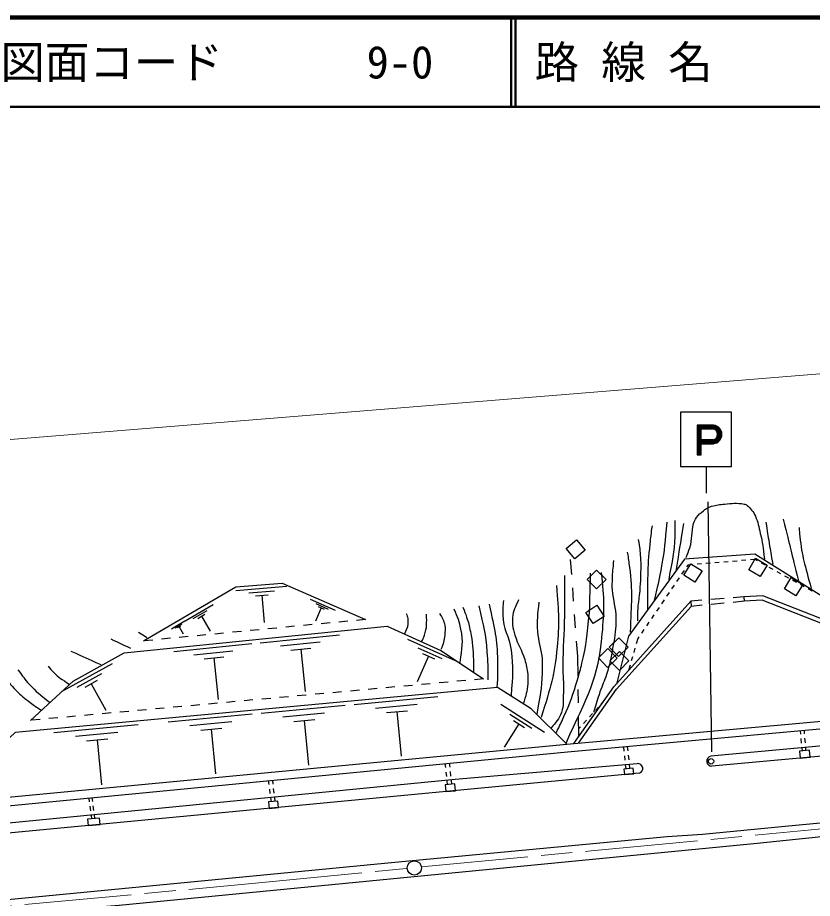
# Model space of a CAD drawing. Units: millimetres, scale not verified. Extents: x 40000 to 680000, y 20000 to 380000.
# Drawn here: x 122328 to 211574, y 281106 to 380000 of the extents above; entities that cross this region are included whole.
import ezdxf
from ezdxf.enums import TextEntityAlignment as Align

# ---------------------------------------------------------------- set-up
doc = ezdxf.new("R2010")
doc.units = ezdxf.units.MM
doc.header["$LTSCALE"] = 1000
doc.linetypes.add('CHAIN', pattern=[18.5, 12, -1.5, 3.5, -1.5])
for name, color, linetype, lineweight in [('M-BGD', 7, 'Continuous', 25), ('M-BMK', 2, 'CHAIN', 13), ('M-BMK-ROW', 30, 'Continuous', 25), ('M-BMK-SRVR', 3, 'Continuous', 25), ('M-STR-HTXT', 7, 'Continuous', 13), ('M-STR-STRC', 7, 'Continuous', 25), ('M-STR-STRD', 7, 'Continuous', 25), ('M-TTL', 2, 'Continuous', 140), ('M-TTL-LINE', 7, 'Continuous', 50)]:
    doc.layers.add(name, color=color, linetype=linetype, lineweight=lineweight)
doc.layers.add('M-TTL-TXT', color=7, linetype='Continuous')
doc.styles.add('ＭＳ ゴシック', font='')
doc.styles.get('ＭＳ ゴシック').set_extended_font_data('MS Gothic')

msp = doc.modelspace()

# ---------------------------------------------------------------- hatches: boundary and pattern name
at = {"layer": 'M-STR-STRC'}
h = msp.add_hatch(dxfattribs=at)
h.set_pattern_fill('USER', color=256, style=0, pattern_type=2)
h.set_pattern_definition([(45, (198635, 334256), (-70.7107, 70.7107), []), (135, (198635, 334256), (-70.7107, -70.7107), [])])
h.paths.add_polyline_path([(200473, 334256), (198635, 334256), (198635, 330914), (199077, 330914), (199077, 332162), (200473, 332162, 0.89802)])
h.paths.add_polyline_path([(200419, 332603, 0.84591), (200419, 333823), (199077, 333823), (199077, 332603)], flags=16)

# ---------------------------------------------------------------- linework, layer by layer
at = {"layer": 'M-BGD'}
for p, q in [((184547, 317471), (184423, 319161)), ((197590, 318535), (197449, 318328)), ((198130, 318579), (197590, 318535)), ((199126, 318661), (198628, 318620)), ((200123, 318742), (199624, 318701)), ((201119, 318824), (200621, 318783)), ((202116, 318906), (201618, 318865)), ((203113, 318988), (202614, 318947)), ((204109, 319069), (203611, 319028)), ((205147, 319155), (204608, 319110)), ((205419, 319004), (205147, 319155)), ((206293, 318518), (205856, 318761)), ((197167, 317915), (196885, 317501)), ((207167, 318033), (206730, 318275)), ((208042, 317547), (207605, 317790)), ((196604, 317088), (196322, 316675)), ((208916, 317062), (208479, 317304)), ((209790, 316576), (209353, 316819)), ((146826, 315673), (152556, 316151)), ((148290, 315410), (151156, 315649)), ((184767, 314479), (184657, 315975)), ((196040, 316262), (195758, 315849)), ((210664, 316091), (210227, 316333)), ((211539, 315605), (211101, 315848)), ((149039, 315088), (150471, 315207)), ((149755, 315148), (150010, 312091)), ((155191, 314690), (157970, 313478)), ((194913, 314610), (194632, 314197)), ((195477, 315436), (195195, 315023)), ((199171, 314588), (197940, 314491)), ((197940, 314491), (197952, 313897)), ((201664, 314783), (200168, 314666)), ((203893, 314958), (202661, 314861)), ((203893, 314958), (203920, 314461)), ((141140, 312280), (144286, 314118)), ((156419, 313713), (155773, 312231)), ((155805, 314202), (157195, 313596)), ((156072, 313865), (156767, 313562)), ((194350, 313784), (194068, 313371)), ((199194, 314014), (197952, 313897)), ((201683, 314249), (200190, 314108)), ((203920, 314461), (202678, 314343)), ((142049, 312530), (143622, 313449)), ((142565, 312550), (143351, 313009)), ((142958, 312780), (143938, 311102)), ((184986, 311487), (184877, 312983)), ((193786, 312958), (193505, 312545)), ((139592, 311375), (141097, 312255)), ((140027, 311495), (140780, 311935)), ((140274, 311505), (140650, 311724)), ((140462, 311614), (140931, 310812)), ((153427, 311654), (152432, 311557)), ((155418, 311846), (154423, 311750)), ((157409, 312038), (156413, 311942)), ((159399, 312230), (158404, 312134)), ((161390, 312423), (160395, 312326)), ((193223, 312131), (192941, 311718)), ((143474, 310692), (142478, 310596)), ((145464, 310885), (144469, 310789)), ((147455, 311077), (146460, 310981)), ((149446, 311269), (148450, 311173)), ((149563, 309814), (158477, 310715)), ((151437, 311461), (150441, 311365)), ((192659, 311305), (192378, 310892)), ((137501, 310116), (136506, 310020)), ((139492, 310308), (138497, 310212)), ((139864, 308832), (148638, 309720)), ((141483, 310500), (140487, 310404)), ((151852, 309445), (156308, 309896)), ((166092, 310203), (171464, 307802)), ((185220, 308301), (185096, 309991)), ((191955, 310272), (191788, 309687)), ((192096, 310479), (191955, 310272)), ((142117, 308469), (146504, 308913)), ((153026, 308963), (155254, 309189)), ((154140, 309076), (154621, 304322)), ((167275, 309244), (169961, 308044)), ((167786, 308586), (169129, 307986)), ((191651, 309206), (191513, 308725)), ((143273, 307995), (145466, 308217)), ((144370, 308106), (144843, 303427)), ((168458, 308286), (167178, 305421)), ((185255, 306063), (185220, 308301)), ((191376, 308244), (191239, 307763)), ((127411, 304406), (132974, 307490)), ((191102, 307283), (190935, 306697)), ((129007, 304806), (131789, 306348)), ((129908, 304821), (131299, 305591)), ((174644, 305754), (173649, 305663)), ((130604, 305206), (132248, 302239)), ((162694, 304660), (161699, 304569)), ((164686, 304842), (163690, 304751)), ((166678, 305025), (165682, 304934)), ((168669, 305207), (167674, 305116)), ((170661, 305390), (169665, 305298)), ((172653, 305572), (171657, 305481)), ((152736, 303748), (151740, 303657)), ((154728, 303930), (153732, 303839)), ((156719, 304113), (155724, 304022)), ((158711, 304295), (157715, 304204)), ((160703, 304478), (159707, 304386)), ((160105, 302885), (169496, 303763)), ((185301, 303063), (185278, 304563)), ((140786, 302654), (139790, 302563)), ((142778, 302836), (141782, 302745)), ((144769, 303018), (143774, 302927)), ((146761, 303201), (145765, 303110)), ((148753, 303383), (147757, 303292)), ((149684, 301910), (159098, 302791)), ((150744, 303566), (149749, 303474)), ((162511, 302478), (167207, 302917)), ((176588, 302923), (181498, 299775)), ((187890, 302956), (188077, 303162)), ((130828, 301742), (129832, 301651)), ((132820, 301924), (131824, 301833)), ((134811, 302107), (133815, 302015)), ((136803, 302289), (135807, 302198)), ((138794, 302471), (137799, 302380)), ((139241, 300934), (148677, 301816)), ((152096, 301503), (156803, 301943)), ((163744, 301962), (166091, 302182)), ((164918, 302072), (165386, 297063)), ((177606, 301808), (180061, 300235)), ((186543, 301478), (186880, 301847)), ((187216, 302217), (187553, 302586)), ((124853, 301195), (123857, 301103)), ((126845, 301377), (125849, 301286)), ((128836, 301559), (127840, 301468)), ((141659, 300525), (146377, 300966)), ((153332, 300985), (155685, 301205)), ((154509, 301095), (154978, 296075)), ((178623, 300694), (176945, 298076)), ((178010, 301088), (179237, 300301)), ((185358, 299326), (185323, 301564)), ((185869, 300738), (186206, 301108)), ((126407, 299733), (135871, 300619)), ((128832, 299324), (133564, 299766)), ((142897, 300006), (145256, 300227)), ((144077, 300117), (144547, 295084)), ((185345, 300163), (185533, 300369)), ((210190, 299934), (210230, 299541)), ((210704, 299584), (210673, 299978)), ((130074, 298803), (132440, 299025)), ((131257, 298914), (131729, 293866)), ((210280, 299043), (210331, 298546)), ((210784, 298587), (210744, 299086)), ((113452, 291728), (183985, 298428)), ((190366, 298124), (190415, 297627)), ((190881, 297670), (190830, 298166)), ((211243, 297730), (210138, 297629)), ((210381, 298048), (210421, 297654)), ((210856, 297694), (210825, 298089)), ((211313, 296965), (211243, 297730)), ((113516, 290747), (184068, 297549)), ((190464, 297129), (190513, 296632)), ((190982, 296675), (190931, 297173)), ((210138, 297629), (210208, 296864)), ((210208, 296864), (211313, 296965)), ((170317, 296223), (170365, 295792)), ((170882, 295842), (170838, 296273)), ((191457, 295718), (190418, 295619)), ((190562, 296134), (190611, 295637)), ((191083, 295682), (191032, 296178)), ((191515, 295103), (191457, 295718)), ((170419, 295295), (170473, 294798)), ((170982, 294847), (170932, 295344)), ((190418, 295619), (190476, 295004)), ((190476, 295004), (191515, 295103)), ((150475, 294310), (150533, 293882)), ((151020, 293929), (150969, 294358)), ((171431, 293952), (170324, 293847)), ((170324, 293847), (170396, 293094)), ((170527, 294301), (170574, 293871)), ((171076, 293918), (171033, 294350)), ((171503, 293199), (171431, 293952)), ((150599, 293387), (150666, 292891)), ((151140, 292937), (151080, 293433)), ((170396, 293094), (171503, 293199)), ((130318, 292367), (130376, 291942)), ((130758, 291979), (130705, 292404)), ((151549, 292040), (150506, 291941)), ((150506, 291941), (150576, 291209)), ((150733, 292396), (150791, 291968)), ((151252, 292012), (151200, 292440)), ((151619, 291308), (151549, 292040)), ((130444, 291447), (130511, 290952)), ((130883, 290987), (130821, 291483)), ((150576, 291209), (151619, 291308)), ((131533, 290117), (130165, 289987)), ((130165, 289987), (130232, 289273)), ((130579, 290456), (130637, 290032)), ((131000, 290066), (130946, 290491)), ((131601, 289403), (131533, 290117)), ((130232, 289273), (131601, 289403))]:
    msp.add_line(p, q, dxfattribs=at)
for points in [[(215129, 313464), (205122, 319752), (197195, 319177), (190907, 310564), (189567, 305176)], [(136474, 310017), (146843, 316076), (152024, 316508), (161390, 312423)], [(184772, 298499), (189275, 304851), (197940, 314491)], [(220722, 309313), (206008, 315076), (203893, 314958)], [(220541, 308849), (205928, 314573), (203920, 314461)], [(185301, 298547), (189591, 304598), (197952, 313897)], [(123781, 301096), (128578, 305510), (134276, 308669), (163816, 311658), (169869, 308953), (174644, 305754)], [(183985, 298428), (179977, 302380), (176213, 304793), (122056, 299728), (113452, 291728)], [(183985, 298428), (225047, 302125), (227482, 302406)], [(184068, 297549), (225132, 301299), (227920, 301620)]]:
    msp.add_lwpolyline(points, dxfattribs=at)
for points, knots in [([(197384, 319377), (197611, 319866), (197665, 320040), (197808, 320478), (198140, 321496), (197953, 322153), (198231, 323187), (198308, 323473), (198415, 323612), (198570, 323864), (198790, 324223), (199018, 324346), (199332, 324626), (199455, 324737), (199527, 324797), (199670, 324880), (199888, 325007), (200020, 325069), (200263, 325134), (200814, 325282), (201134, 325334), (201702, 325388), (202558, 325470), (203056, 325531), (203904, 325388), (204050, 325364), (204119, 325300), (204242, 325219), (204477, 325064), (204585, 324938), (204750, 324711), (204934, 324459), (205053, 324321), (205174, 324034), (205479, 323305), (205541, 322856), (205724, 322088), (205989, 320979), (206021, 320570), (206190, 319208)], [0, 0, 0, 0, 1, 1, 1, 2, 2, 2, 3, 3, 3, 4, 4, 4, 5, 5, 5, 6, 6, 6, 7, 7, 7, 8, 8, 8, 9, 9, 9, 10, 10, 10, 11, 11, 11, 12, 12, 12, 13, 13, 13, 13]), ([(196114, 323526), (196151, 322696), (196135, 322442), (196114, 321748), (196057, 319845), (195853, 319159), (195437, 316922)], [0, 0, 0, 0, 1, 1, 1, 2, 2, 2, 2]), ([(193574, 322933), (193426, 321974), (193407, 321696), (193320, 320901), (193004, 318006), (193085, 316984), (193066, 313450)], [0, 0, 0, 0, 1, 1, 1, 2, 2, 2, 2]), ([(193828, 314551), (194284, 316382), (194403, 316913), (194675, 318446), (195012, 320348), (195057, 321024), (195268, 323356)], [0, 0, 0, 0, 1, 1, 1, 2, 2, 2, 2]), ([(206359, 323356), (206529, 322209), (206573, 321915), (206721, 320993), (206870, 320063), (206921, 319768), (207121, 318615)], [0, 0, 0, 0, 1, 1, 1, 2, 2, 2, 2]), ([(210084, 322764), (210104, 322287), (210129, 322144), (210169, 321748), (210402, 319424), (210730, 318614), (211439, 315906)], [0, 0, 0, 0, 1, 1, 1, 2, 2, 2, 2]), ([(191966, 312265), (191969, 312929), (191976, 313115), (192007, 313659), (192052, 314440), (192161, 314871), (192220, 315652), (192265, 316246), (192290, 316580), (192304, 317176), (192326, 318035), (192361, 318519), (192304, 319377), (192252, 320175), (192207, 320461), (192050, 321409)], [0, 0, 0, 0, 1, 1, 1, 2, 2, 2, 3, 3, 3, 4, 4, 4, 5, 5, 5, 5]), ([(190780, 319970), (190934, 319184), (190949, 318940), (191034, 318276), (191396, 315455), (191229, 314397), (191119, 310995)], [0, 0, 0, 0, 1, 1, 1, 2, 2, 2, 2]), ([(189256, 319038), (189150, 318076), (189109, 317802), (189087, 317006), (189073, 316510), (189050, 316231), (189087, 315736), (189182, 314472), (189500, 313786), (189510, 312519), (189521, 311288), (189433, 310792), (189172, 309386)], [0, 0, 0, 0, 1, 1, 1, 2, 2, 2, 3, 3, 3, 4, 4, 4, 4]), ([(183922, 298549), (186277, 303761), (187565, 305792), (187986, 310826), (188210, 313495), (188256, 314671), (187902, 317684)], [0, 0, 0, 0, 1, 1, 1, 2, 2, 2, 2]), ([(183753, 317345), (183758, 315184), (183755, 314622), (183727, 312876), (183692, 310670), (183569, 309437), (183554, 307230), (183546, 306050), (183668, 305388), (183608, 304210), (183563, 303337), (183694, 302802), (183388, 301983), (183102, 301218), (182826, 300898), (182229, 300242)], [0, 0, 0, 0, 1, 1, 1, 2, 2, 2, 3, 3, 3, 4, 4, 4, 5, 5, 5, 5]), ([(182822, 316244), (183095, 313101), (183151, 312003), (182906, 309302), (182622, 306161), (182200, 304936), (181128, 301428)], [0, 0, 0, 0, 1, 1, 1, 2, 2, 2, 2]), ([(176895, 314551), (176793, 313836), (176803, 313572), (176810, 312942), (176829, 311346), (177527, 310545), (177742, 308963), (178009, 306997), (177910, 306188), (177742, 303883)], [0, 0, 0, 0, 1, 1, 1, 2, 2, 2, 3, 3, 3, 3]), ([(178588, 314636), (178198, 313770), (177968, 313438), (177911, 312604), (177891, 312307), (177879, 312138), (177911, 311842), (177962, 311371), (178025, 311109), (178165, 310656), (178502, 309565), (178931, 309039), (179266, 307947), (179463, 307302), (179534, 306924), (179604, 306254), (179646, 305859), (179624, 305634), (179604, 305238), (179557, 304292), (179401, 303933), (179096, 302867)], [0, 0, 0, 0, 1, 1, 1, 2, 2, 2, 3, 3, 3, 4, 4, 4, 5, 5, 5, 6, 6, 6, 7, 7, 7, 7]), ([(171307, 313620), (171750, 312654), (171878, 312255), (172069, 311334), (172364, 309908), (172199, 309237), (171984, 307608)], [0, 0, 0, 0, 1, 1, 1, 2, 2, 2, 2]), ([(172323, 313789), (172541, 313278), (172599, 313125), (172746, 312688), (172955, 312073), (173048, 311718), (173170, 311080), (173407, 309839), (173470, 309125), (173508, 307862), (173524, 307334), (173533, 307149), (173518, 306509)], [0, 0, 0, 0, 1, 1, 1, 2, 2, 2, 3, 3, 3, 4, 4, 4, 4]), ([(174101, 313958), (174650, 311578), (174878, 310838), (175032, 308794), (175124, 307573), (175148, 307119), (175117, 305661)], [0, 0, 0, 0, 1, 1, 1, 2, 2, 2, 2]), ([(175286, 314128), (175879, 311220), (176177, 310284), (176218, 307778), (176237, 306620), (176248, 306180), (176133, 304814)], [0, 0, 0, 0, 1, 1, 1, 2, 2, 2, 2]), ([(180874, 314382), (180692, 312885), (180617, 312368), (180705, 311080), (180785, 309908), (181094, 309285), (181213, 308116), (181280, 307458), (181231, 307084), (181213, 306423), (181164, 304590), (180986, 303937), (180620, 301766)], [0, 0, 0, 0, 1, 1, 1, 2, 2, 2, 3, 3, 3, 4, 4, 4, 4]), ([(165973, 313112), (166072, 312853), (166110, 312758), (166142, 312519), (166173, 312290), (166163, 312157), (166142, 311926), (166098, 311437), (165961, 311241), (165719, 310741)], [0, 0, 0, 0, 1, 1, 1, 2, 2, 2, 3, 3, 3, 3]), ([(167666, 309894), (167849, 310217), (167892, 310351), (168005, 310656), (168328, 311530), (168250, 311967), (168259, 313027)], [0, 0, 0, 0, 1, 1, 1, 2, 2, 2, 2]), ([(169698, 313112), (170028, 312563), (170200, 312327), (170291, 311757), (170359, 311332), (170329, 311085), (170291, 310656), (170233, 310009), (170117, 309756), (169868, 309048)], [0, 0, 0, 0, 1, 1, 1, 2, 2, 2, 3, 3, 3, 3]), ([(182822, 299734), (183247, 300564), (183354, 300810), (183668, 301512), (184374, 303088), (184697, 304007), (185192, 305661), (185409, 306383), (185519, 306792), (185700, 307524), (186238, 309698), (186250, 310517), (186547, 313196)], [0, 0, 0, 0, 1, 1, 1, 2, 2, 2, 3, 3, 3, 4, 4, 4, 4]), ([(189172, 309386), (188903, 307912), (188846, 307451), (188461, 306260), (188208, 305477), (187990, 305065), (187719, 304287), (187409, 303394), (187323, 303089), (186997, 301977)], [0, 0, 0, 0, 1, 1, 1, 2, 2, 2, 3, 3, 3, 3]), ([(120499, 306603), (121206, 305551), (121425, 305174), (122193, 304411), (122748, 303860), (123095, 303586), (123721, 303116), (124210, 302749), (124387, 302628), (125009, 302227)], [0, 0, 0, 0, 1, 1, 1, 2, 2, 2, 3, 3, 3, 3]), ([(122370, 306762), (122914, 305987), (123106, 305749), (123640, 305153), (124436, 304263), (124818, 303999), (125926, 303121)], [0, 0, 0, 0, 1, 1, 1, 2, 2, 2, 2]), ([(125756, 307185), (126008, 306858), (126105, 306761), (126349, 306508), (126954, 305878), (127273, 305721), (128127, 305153)], [0, 0, 0, 0, 1, 1, 1, 2, 2, 2, 2])]:
    msp.add_open_spline(points, degree=3, knots=knots, dxfattribs=at)
for points in [[(208306, 323695), (209153, 320224), (209153, 320224), (210000, 316752)], [(196284, 317853), (196707, 320520), (196707, 320520), (197130, 323187)], [(186547, 313196), (186611, 315411), (186611, 315411), (186676, 317626)], [(135916, 310995), (136382, 310699), (136382, 310699), (136848, 310402)], [(132784, 310233), (133884, 309725), (133884, 309725), (134985, 309217)], [(128296, 308878), (129990, 308116), (129990, 308116), (131683, 307354)]]:
    msp.add_open_spline(points, degree=3, dxfattribs=at)
at = {"layer": 'M-BMK'}
for points in [[(167665, 284646), (186716, 286442), (265831, 293972)], [(68549, 275720), (76311, 276282), (86302, 277044), (149040, 282801), (166074, 284486)]]:
    msp.add_lwpolyline(points, dxfattribs=at)
at = {"layer": 'M-BMK-ROW'}
for p, q in [((183934, 320390), (185080, 321359)), ((185080, 321359), (186048, 320213)), ((184903, 319245), (183934, 320390)), ((186048, 320213), (184903, 319245)), ((197125, 317411), (197932, 318675)), ((197932, 318675), (199196, 317868)), ((204433, 318002), (205195, 319294)), ((205195, 319294), (206487, 318531)), ((206487, 318531), (205724, 317240)), ((186278, 316922), (187346, 317975)), ((187346, 317975), (188399, 316906)), ((199196, 317868), (198389, 316604)), ((205724, 317240), (204433, 318002)), ((187330, 315854), (186278, 316922)), ((188399, 316906), (187330, 315854)), ((198389, 316604), (197125, 317411)), ((208429, 315866), (209209, 317147)), ((209209, 317147), (210491, 316367)), ((209711, 315086), (208429, 315866)), ((210491, 316367), (209711, 315086)), ((186124, 313217), (187383, 314032)), ((187383, 314032), (188198, 312774)), ((186939, 311958), (186124, 313217)), ((188198, 312774), (186939, 311958)), ((188757, 309326), (189824, 310380)), ((189824, 310380), (190879, 309314)), ((187540, 308124), (188622, 309162)), ((188622, 309162), (189661, 308080)), ((189812, 308259), (188757, 309326)), ((188846, 307773), (189909, 308831)), ((190879, 309314), (189812, 308259)), ((189909, 308831), (190967, 307767)), ((188579, 307042), (187540, 308124)), ((189661, 308080), (188579, 307042)), ((189904, 306709), (188846, 307773)), ((190967, 307767), (189904, 306709))]:
    msp.add_line(p, q, dxfattribs=at)
at = {"layer": 'M-BMK-SRVR'}
msp.add_circle((166873, 284527), 800, dxfattribs=at)
at = {"layer": 'M-STR-HTXT'}
msp.add_line((109660, 331660), (361106, 352065), dxfattribs=at)
at = {"layer": 'M-STR-STRC'}
for p, q in [((202508, 335715), (196773, 335715)), ((196773, 335715), (196773, 329604)), ((202508, 329604), (202508, 335715)), ((196773, 329604), (202508, 329604)), ((199640, 329604), (199640, 326593)), ((199843, 325615), (200253, 297551))]:
    msp.add_line(p, q, dxfattribs=at)
for points in [[(200473, 334256), (198635, 334256), (198635, 330914), (199077, 330914), (199077, 332162), (200473, 332162)], [(200419, 332603), (199077, 332603), (199077, 333823), (200419, 333823)]]:
    msp.add_lwpolyline(points, dxfattribs=at)
msp.add_circle((200196, 296496), 305, dxfattribs=at)
for centre, radius, start, end in [((200316, 333213), 619, 279.54386, 80.45614), ((200360, 333209), 1053, 276.151, 83.849)]:
    msp.add_arc(centre, radius, start, end, dxfattribs=at)
at = {"layer": 'M-STR-STRD'}
for p, q in [((231097, 298777), (200288, 295956)), ((192135, 295162), (110703, 287415))]:
    msp.add_line(p, q, dxfattribs=at)
for points in [[(301436, 306282), (290518, 305492), (274177, 304052), (256566, 302274), (200175, 297060)], [(67703, 276531), (77920, 277213), (113818, 280261), (164703, 285172), (195268, 288050), (199247, 288304), (208899, 289236), (231928, 291437), (280234, 296078)], [(67796, 274863), (74279, 275350), (89858, 276536), (108061, 278060), (120930, 279330), (133715, 280346), (205371, 287314), (216604, 288474), (263751, 292900), (302680, 296268)], [(110590, 288557), (171476, 294485), (191895, 296235)]]:
    msp.add_lwpolyline(points, dxfattribs=at)
for centre, radius, start, end in [((200267, 296511), 556, 99.58763, 272.17046), ((191988, 295693), 550, 285.48587, 99.73971)]:
    msp.add_arc(centre, radius, start, end, dxfattribs=at)
at = {"layer": 'M-TTL'}
msp.add_line((680000, 380000), (40000, 380000), dxfattribs=at)
at = {"layer": 'M-TTL-LINE'}
for p, q in [((177750, 380000), (177750, 370000)), ((178250, 380000), (178250, 370000)), ((40000, 370000), (680000, 370000))]:
    msp.add_line(p, q, dxfattribs=at)

# ---------------------------------------------------------------- texts
at = {"layer": 'M-TTL-TXT', "style": 'ＭＳ ゴシック'}
for s, p in [('図面コード', (120380, 375000)), ('9-0', (161521, 375000)), ('路 線 名', (180380, 375000))]:
    msp.add_text(s, height=3666, dxfattribs=at).set_placement(p, align=Align.MIDDLE_LEFT)

doc.saveas('drawing.dxf')
